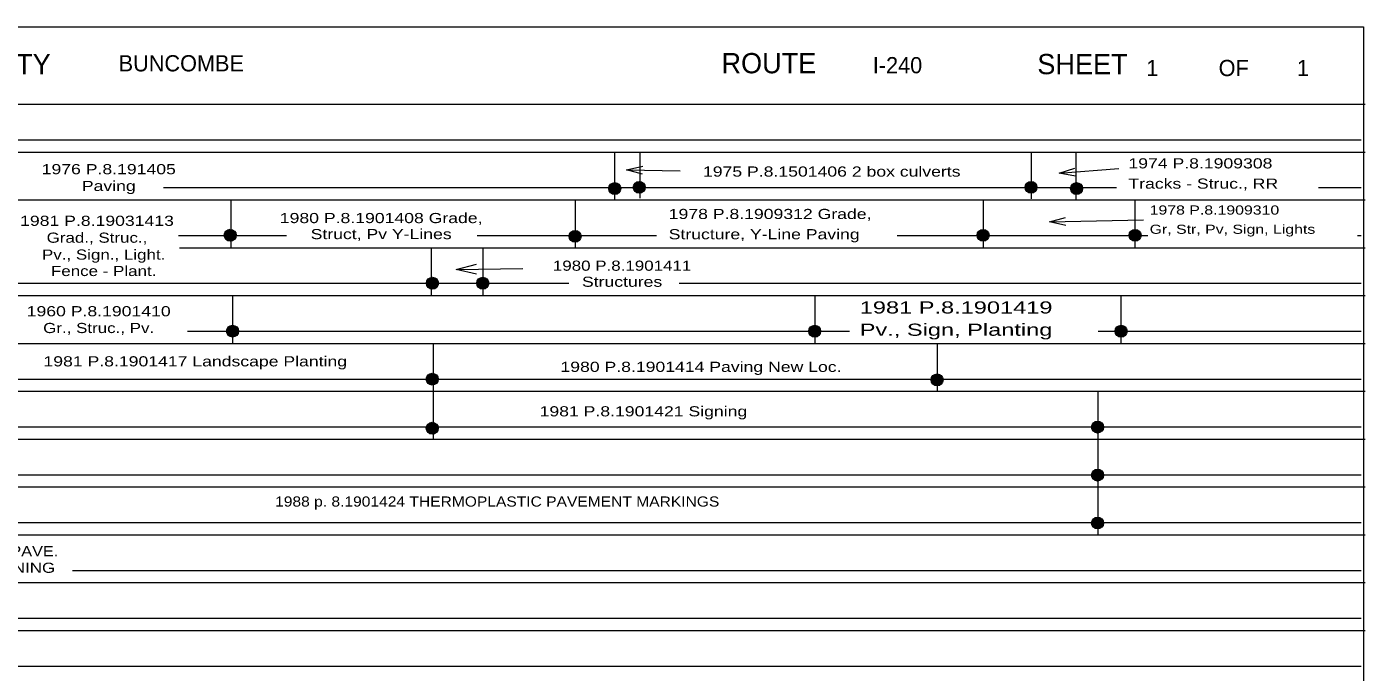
# Model space of a CAD drawing. Extents: x 2156450 to 2158121, y 1158603 to 1159842.
# Drawn here: x 2157461 to 2158121, y 1159523 to 1159842 of the extents above; entities that cross this region are included whole.
import ezdxf
from ezdxf.enums import TextEntityAlignment as Align

# ---------------------------------------------------------------- set-up
doc = ezdxf.new("R2010")
doc.units = 0
doc.header["$LTSCALE"] = 2.4
doc.layers.add('1', color=7, linetype='Continuous', lineweight=13)

msp = doc.modelspace()

# ---------------------------------------------------------------- hatches: boundary and pattern name
at = {"layer": '1'}
for points in [[(2157753.822, 1159761.894, 1), (2157747.934, 1159761.894, 1)], [(2157765.941, 1159762.472, 1), (2157760.053, 1159762.472, 1)], [(2157959.263, 1159762.472, 1), (2157953.375, 1159762.472, 1)], [(2157981.769, 1159761.894, 1), (2157975.881, 1159761.894, 1)], [(2157564.067, 1159738.818, 1), (2157558.179, 1159738.818, 1)], [(2157734.26, 1159738.29, 1), (2157728.372, 1159738.29, 1)], [(2157935.602, 1159738.8, 1), (2157929.714, 1159738.8, 1)], [(2158010.623, 1159738.8, 1), (2158004.735, 1159738.8, 1)], [(2157663.902, 1159715.147, 1), (2157658.014, 1159715.147, 1)], [(2157688.716, 1159715.147, 1), (2157682.828, 1159715.147, 1)], [(2157565.221, 1159691.475, 1), (2157559.333, 1159691.475, 1)], [(2157852.503, 1159691.456, 1), (2157846.615, 1159691.456, 1)], [(2158003.698, 1159691.456, 1), (2157997.81, 1159691.456, 1)], [(2157663.797, 1159667.785, 1), (2157657.909, 1159667.785, 1)], [(2157912.903, 1159667.432, 1), (2157907.014, 1159667.432, 1)], [(2157663.797, 1159643.535, 1), (2157657.909, 1159643.535, 1)], [(2157992.106, 1159644.12, 1), (2157986.218, 1159644.12, 1)], [(2157992.106, 1159620.448, 1), (2157986.218, 1159620.448, 1)], [(2157992.106, 1159596.776, 1), (2157986.218, 1159596.776, 1)]]:
    msp.add_hatch(color=256, dxfattribs=at).paths.add_polyline_path(points)

# ---------------------------------------------------------------- linework, layer by layer
for p, q in [((2156450.411, 1159841.739), (2158120.33, 1159841.739)), ((2158120.33, 1159841.739), (2158120.33, 1159464.893)), ((2156450.496, 1159803.534), (2158121.242, 1159803.534)), ((2156450.496, 1159803.534), (2158121.242, 1159803.534)), ((2156450.496, 1159779.914), (2158121.242, 1159779.914)), ((2156567.727, 1159785.958), (2158119.29, 1159785.958)), ((2157750.807, 1159779.914), (2157750.807, 1159756.294)), ((2157763.219, 1159779.914), (2157763.219, 1159757.154)), ((2157956.381, 1159779.914), (2157956.381, 1159756.766)), ((2157978.49, 1159779.914), (2157978.49, 1159756.294)), ((2157756.649, 1159771.132), (2157783.195, 1159770.555)), ((2157970.169, 1159769.4), (2157999.6, 1159771.709)), ((2157528.168, 1159762.338), (2157998.495, 1159762.338)), ((2158098.103, 1159762.338), (2158119.29, 1159762.338)), ((2157108.052, 1159756.294), (2158121.242, 1159756.294)), ((2157561.392, 1159756.294), (2157561.392, 1159732.674)), ((2157731.413, 1159756.294), (2157731.413, 1159732.674)), ((2157932.721, 1159756.294), (2157932.721, 1159732.674)), ((2158007.581, 1159756.294), (2158007.581, 1159732.674)), ((2157965.454, 1159745.451), (2158011.841, 1159746.379)), ((2157535.607, 1159738.718), (2157588.898, 1159738.718)), ((2157682.979, 1159738.718), (2157771.484, 1159738.718)), ((2157890.303, 1159738.718), (2158013.904, 1159738.718)), ((2158117.364, 1159738.718), (2158119.29, 1159738.718)), ((2157536.103, 1159732.674), (2158121.242, 1159732.674)), ((2157660.313, 1159732.674), (2157660.313, 1159709.054)), ((2157685.811, 1159732.674), (2157685.811, 1159709.054)), ((2157672.712, 1159721.984), (2157705.557, 1159722.384)), ((2157360.432, 1159715.098), (2157728.276, 1159715.098)), ((2157782.634, 1159715.098), (2158119.29, 1159715.098)), ((2157216.087, 1159709.054), (2158121.242, 1159709.054)), ((2157562.314, 1159709.054), (2157562.314, 1159685.434)), ((2157849.605, 1159709.054), (2157849.605, 1159685.434)), ((2158000.599, 1159709.054), (2158000.599, 1159685.434)), ((2157540.097, 1159691.478), (2157866.783, 1159691.478)), ((2157989.436, 1159691.478), (2158119.29, 1159691.478)), ((2157436.359, 1159685.434), (2158121.242, 1159685.434)), ((2157661.234, 1159685.434), (2157661.234, 1159638.194)), ((2157909.92, 1159685.434), (2157909.92, 1159661.814)), ((2157436.359, 1159667.858), (2158119.29, 1159667.858)), ((2156488.742, 1159661.814), (2158121.242, 1159661.814)), ((2157989.351, 1159661.814), (2157989.351, 1159590.954)), ((2156488.742, 1159644.238), (2158119.29, 1159644.238)), ((2156488.742, 1159638.194), (2158121.242, 1159638.194)), ((2156488.742, 1159620.618), (2158119.29, 1159620.618)), ((2156488.742, 1159614.574), (2158121.242, 1159614.574)), ((2157311.97, 1159596.998), (2158119.29, 1159596.998)), ((2156488.742, 1159590.954), (2158121.242, 1159590.954)), ((2157483.243, 1159573.378), (2158119.29, 1159573.378)), ((2156488.742, 1159567.334), (2158121.242, 1159567.334)), ((2157399.254, 1159549.758), (2158119.29, 1159549.758)), ((2157345.198, 1159543.714), (2158121.242, 1159543.714)), ((2156488.742, 1159526.138), (2158119.29, 1159526.138))]:
    msp.add_line(p, q, dxfattribs=at)
for points in [[(2157764.604, 1159768.959), (2157756.649, 1159771.132), (2157764.691, 1159772.958)], [(2157978.301, 1159768.032), (2157970.169, 1159769.4), (2157977.988, 1159772.02)], [(2157973.492, 1159743.611), (2157965.454, 1159745.451), (2157973.412, 1159747.611)], [(2157682.742, 1159719.606), (2157672.712, 1159721.984), (2157682.681, 1159724.606)]]:
    msp.add_lwpolyline(points, dxfattribs=at)
for centre in [(2157750.878, 1159761.894), (2157762.997, 1159762.472), (2157956.319, 1159762.472), (2157978.825, 1159761.894), (2157561.123, 1159738.818), (2157731.316, 1159738.29), (2157932.658, 1159738.8), (2158007.679, 1159738.8), (2157660.958, 1159715.147), (2157685.772, 1159715.147), (2157562.277, 1159691.475), (2157849.559, 1159691.456), (2158000.754, 1159691.456), (2157660.853, 1159667.785), (2157909.959, 1159667.432), (2157660.853, 1159643.535), (2157989.162, 1159644.12), (2157989.162, 1159620.448), (2157989.162, 1159596.776)]:
    msp.add_circle(centre, 2.944, dxfattribs=at)

# ---------------------------------------------------------------- texts
for s, height, p in [('COUNTY', 10, (2157416.101, 1159818.314)), ('BUNCOMBE', 8, (2157506.092, 1159819.706)), ('ROUTE', 10, (2157803.562, 1159818.778)), ('I-240', 8, (2157878.245, 1159818.778)), ('SHEET', 10, (2157959.423, 1159818.314)), ('1          OF        1', 8, (2158013.232, 1159817.385))]:
    msp.add_text(s, height=height, dxfattribs=at).set_placement(p)
for s, width, p in [('1976 P.8.191405', 1.3, (2157501.211, 1159768.951)), ('1975 P.8.1501406 2 box culverts', 1.3, (2157857.972, 1159767.773)), ('Paving', 1.3, (2157501.211, 1159760.673)), ('1981 P.8.19031413', 1.3, (2157495.398, 1159743.462)), ('1980 P.8.1901408 Grade,', 1.3, (2157635.627, 1159744.821)), ('Grad., Struc.,', 1.25, (2157495.397, 1159735.131)), ('Struct, Pv Y-Lines', 1.3, (2157635.628, 1159736.901)), ('Pv., Sign., Light.', 1.25, (2157498.694, 1159726.778)), ('Fence - Plant.', 1.25, (2157498.694, 1159718.687)), ('1980 P.8.1901411', 1.25, (2157754.521, 1159721.302)), ('Structures', 1.3, (2157754.521, 1159713.38)), ('1960 P.8.1901410', 1.3, (2157496.229, 1159698.823)), ('Gr., Struc., Pv.', 1.25, (2157496.229, 1159690.545)), ('1981 P.8.1901417 Landscape Planting', 1.3, (2157543.888, 1159674.089)), ('1980 P.8.1901414 Paving New Loc.', 1.3, (2157793.442, 1159671.373)), ('1981 P.8.1901421 Signing', 1.3, (2157765.045, 1159649.416)), ('1988 p. 8.1901424 THERMOPLASTIC PAVEMENT MARKINGS', 1.15, (2157692.896, 1159604.884)), ('1991 8.1840405 GRDG, PAVE.', 1.2, (2157420.104, 1159580.379)), ('2" BCSC, GRDRL., SIGNING', 1.25, (2157420.104, 1159572.185))]:
    msp.add_text(s, height=5, dxfattribs=dict(at, width=width)).set_placement(p, align=Align.CENTER)
for s, height, width, p in [('1974 P.8.1909308', 5, 1.3, (2158004.384, 1159771.816)), ('Tracks - Struc., RR', 5, 1.3, (2158004.384, 1159761.817)), ('1978 P.8.1909310', 4.5, 1.3, (2158014.857, 1159749.032)), ('1978 P.8.1909312 Grade, ', 5, 1.3, (2157777.536, 1159746.834)), ('Structure, Y-Line Paving', 5, 1.3, (2157777.536, 1159736.835)), ('Gr, Str, Pv, Sign, Lights', 4.5, 1.3, (2158014.857, 1159739.532)), ('1981 P.8.1901419', 6, 1.45, (2157871.79, 1159700.194)), ('Pv., Sign, Planting', 6, 1.45, (2157871.79, 1159689.194))]:
    msp.add_text(s, height=height, dxfattribs=dict(at, width=width)).set_placement(p)

doc.saveas('drawing.dxf')
